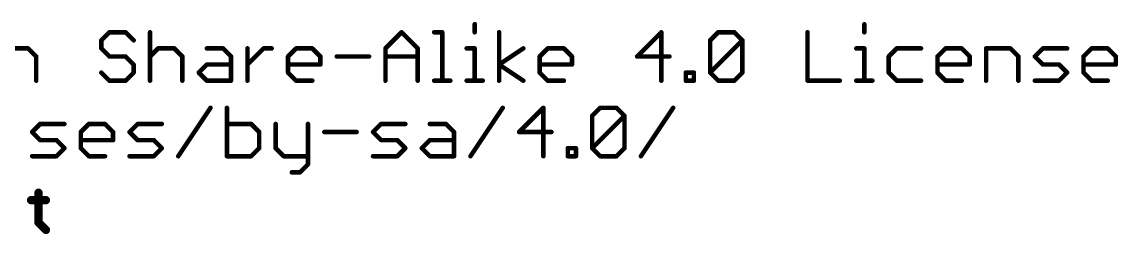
# Model space of a CAD drawing. Extents: x -40 to 67, y -21 to 32.
# Drawn here: x 30.13 to 66.97, y -20.83 to -13.7 of the extents above; entities that cross this region are included whole.
import ezdxf

# ---------------------------------------------------------------- set-up
doc = ezdxf.new("R2010")
doc.units = 0
doc.layers.add('51', color=53, linetype='CONTINUOUS')

msp = doc.modelspace()

# ---------------------------------------------------------------- linework, layer by layer
at = {"layer": '51'}
for points, const_width in [([(33.0688, -14.0448), (32.7977, -14.316)], 0.1524), ([(33.6111, -14.0448), (33.0688, -14.0448)], 0.1524), ([(33.8823, -14.316), (33.6111, -14.0448)], 0.1524), ([(34.4348, -14.0448), (34.4348, -15.6718)], 0.1524), ([(42.3477, -14.5871), (42.8901, -14.0448)], 0.1524), ([(42.8901, -14.0448), (43.4324, -14.5871)], 0.1524), ([(43.9849, -14.0448), (44.2561, -14.0448)], 0.1524), ([(44.2561, -14.0448), (44.2561, -15.6718)], 0.1524), ([(45.3475, -13.7736), (45.3475, -14.0448)], 0.1524), ([(46.1678, -15.6718), (46.1678, -14.0448)], 0.1524), ([(51.6199, -14.0448), (50.8064, -14.8583)], 0.1524), ([(51.6199, -15.6718), (51.6199, -14.0448)], 0.1524), ([(53.2621, -14.316), (53.5333, -14.0448)], 0.1524), ([(53.5333, -14.0448), (54.0756, -14.0448)], 0.1524), ([(54.0756, -14.0448), (54.3468, -14.316)], 0.1524), ([(56.5364, -14.0448), (56.5364, -15.6718)], 0.1524), ([(58.4447, -13.7736), (58.4447, -14.0448)], 0.1524), ([(32.7977, -14.316), (32.7977, -14.5871)], 0.1524), ([(53.2621, -15.4006), (53.2621, -14.316)], 0.1524), ([(53.2621, -15.4006), (54.3468, -14.316)], 0.1524), ([(54.3468, -14.316), (54.3468, -15.4006)], 0.1524), ([(29.5233, -14.5871), (30.3368, -14.5871)], 0.1524), ([(30.3368, -14.5871), (30.608, -14.8583)], 0.1524), ([(32.7977, -14.5871), (33.0688, -14.8583)], 0.1524), ([(34.4348, -14.8583), (34.706, -14.5871)], 0.1524), ([(34.706, -14.5871), (35.2483, -14.5871)], 0.1524), ([(35.2483, -14.5871), (35.5195, -14.8583)], 0.1524), ([(36.3431, -14.5871), (36.8855, -14.5871)], 0.1524), ([(36.8855, -14.5871), (37.1566, -14.8583)], 0.1524), ([(37.7091, -15.6718), (37.7091, -14.5871)], 0.1524), ([(37.7091, -15.1295), (38.2514, -14.5871)], 0.1524), ([(38.2514, -14.5871), (38.5226, -14.5871)], 0.1524), ([(39.0734, -14.8583), (39.3446, -14.5871)], 0.1524), ([(39.3446, -14.5871), (39.8869, -14.5871)], 0.1524), ([(39.8869, -14.5871), (40.1581, -14.8583)], 0.1524), ([(42.3477, -15.6718), (42.3477, -14.5871)], 0.1524), ([(43.4324, -14.5871), (43.4324, -15.6718)], 0.1524), ([(45.0763, -14.5871), (45.3475, -14.5871)], 0.1524), ([(45.3475, -14.5871), (45.3475, -15.6718)], 0.1524), ([(46.1678, -15.1295), (46.9813, -14.5871)], 0.1524), ([(47.5321, -14.8583), (47.8032, -14.5871)], 0.1524), ([(47.8032, -14.5871), (48.3456, -14.5871)], 0.1524), ([(48.3456, -14.5871), (48.6167, -14.8583)], 0.1524), ([(58.1736, -14.5871), (58.4447, -14.5871)], 0.1524), ([(58.4447, -14.5871), (58.4447, -15.6718)], 0.1524), ([(59.5362, -14.5871), (59.265, -14.8583)], 0.1524), ([(60.3497, -14.5871), (59.5362, -14.5871)], 0.1524), ([(60.9022, -14.8583), (61.1733, -14.5871)], 0.1524), ([(61.1733, -14.5871), (61.7157, -14.5871)], 0.1524), ([(61.7157, -14.5871), (61.9868, -14.8583)], 0.1524), ([(62.5393, -15.6718), (62.5393, -14.5871)], 0.1524), ([(62.5393, -14.5871), (63.3528, -14.5871)], 0.1524), ([(63.3528, -14.5871), (63.624, -14.8583)], 0.1524), ([(64.1765, -14.8583), (64.4476, -14.5871)], 0.1524), ([(64.4476, -14.5871), (65.2611, -14.5871)], 0.1524), ([(65.8136, -14.8583), (66.0848, -14.5871)], 0.1524), ([(66.0848, -14.5871), (66.6271, -14.5871)], 0.1524), ([(66.6271, -14.5871), (66.8983, -14.8583)], 0.1524), ([(30.608, -14.8583), (30.608, -15.6718)], 0.1524), ([(33.0688, -14.8583), (33.6111, -14.8583)], 0.1524), ([(33.6111, -14.8583), (33.8823, -15.1295)], 0.1524), ([(33.8823, -15.1295), (33.8823, -15.4006)], 0.1524), ([(35.5195, -14.8583), (35.5195, -15.6718)], 0.1524), ([(36.072, -15.4006), (36.3431, -15.1295)], 0.1524), ([(36.3431, -15.1295), (37.1566, -15.1295)], 0.1524), ([(37.1566, -14.8583), (37.1566, -15.6718)], 0.1524), ([(39.0734, -15.4006), (39.0734, -14.8583)], 0.1524), ([(40.1581, -15.1295), (39.0734, -15.1295)], 0.1524), ([(40.1581, -14.8583), (40.1581, -15.1295)], 0.1524), ([(40.7106, -14.8583), (41.7952, -14.8583)], 0.1524), ([(42.3477, -14.8583), (43.4324, -14.8583)], 0.1524), ([(46.9813, -15.6718), (46.1678, -15.1295)], 0.1524), ([(47.5321, -15.4006), (47.5321, -14.8583)], 0.1524), ([(48.6167, -15.1295), (47.5321, -15.1295)], 0.1524), ([(48.6167, -14.8583), (48.6167, -15.1295)], 0.1524), ([(50.8064, -14.8583), (51.891, -14.8583)], 0.1524), ([(59.265, -14.8583), (59.265, -15.4006)], 0.1524), ([(60.9022, -15.4006), (60.9022, -14.8583)], 0.1524), ([(61.9868, -15.1295), (60.9022, -15.1295)], 0.1524), ([(61.9868, -14.8583), (61.9868, -15.1295)], 0.1524), ([(63.624, -14.8583), (63.624, -15.6718)], 0.1524), ([(64.4476, -15.1295), (64.1765, -14.8583)], 0.1524), ([(64.99, -15.1295), (64.4476, -15.1295)], 0.1524), ([(65.2611, -15.4006), (64.99, -15.1295)], 0.1524), ([(65.8136, -15.4006), (65.8136, -14.8583)], 0.1524), ([(66.8983, -15.1295), (65.8136, -15.1295)], 0.1524), ([(66.8983, -14.8583), (66.8983, -15.1295)], 0.1524), ([(33.0688, -15.6718), (32.7977, -15.4006)], 0.1524), ([(33.8823, -15.4006), (33.6111, -15.6718)], 0.1524), ([(36.3431, -15.6718), (36.072, -15.4006)], 0.1524), ([(39.3446, -15.6718), (39.0734, -15.4006)], 0.1524), ([(47.8032, -15.6718), (47.5321, -15.4006)], 0.1524), ([(52.4435, -15.6718), (52.4435, -15.4006)], 0.1524), ([(52.4435, -15.4006), (52.7147, -15.4006)], 0.1524), ([(52.7147, -15.4006), (52.7147, -15.6718)], 0.1524), ([(53.5333, -15.6718), (53.2621, -15.4006)], 0.1524), ([(54.3468, -15.4006), (54.0756, -15.6718)], 0.1524), ([(59.265, -15.4006), (59.5362, -15.6718)], 0.1524), ([(61.1733, -15.6718), (60.9022, -15.4006)], 0.1524), ([(64.99, -15.6718), (65.2611, -15.4006)], 0.1524), ([(66.0848, -15.6718), (65.8136, -15.4006)], 0.1524), ([(33.6111, -15.6718), (33.0688, -15.6718)], 0.1524), ([(37.1566, -15.6718), (36.3431, -15.6718)], 0.1524), ([(39.8869, -15.6718), (39.3446, -15.6718)], 0.1524), ([(43.9849, -15.6718), (44.5272, -15.6718)], 0.1524), ([(45.0763, -15.6718), (45.6187, -15.6718)], 0.1524), ([(48.3456, -15.6718), (47.8032, -15.6718)], 0.1524), ([(52.7147, -15.6718), (52.4435, -15.6718)], 0.1524), ([(54.0756, -15.6718), (53.5333, -15.6718)], 0.1524), ([(56.5364, -15.6718), (57.6211, -15.6718)], 0.1524), ([(58.1736, -15.6718), (58.7159, -15.6718)], 0.1524), ([(59.5362, -15.6718), (60.3497, -15.6718)], 0.1524), ([(61.7157, -15.6718), (61.1733, -15.6718)], 0.1524), ([(64.1765, -15.6718), (64.99, -15.6718)], 0.1524), ([(66.6271, -15.6718), (66.0848, -15.6718)], 0.1524), ([(35.3818, -18.2118), (36.4665, -16.5848)], 0.1524), ([(37.019, -16.5848), (37.019, -18.2118)], 0.1524), ([(45.2047, -18.2118), (46.2894, -16.5848)], 0.1524), ([(47.6554, -16.5848), (46.8419, -17.3983)], 0.1524), ([(47.6554, -18.2118), (47.6554, -16.5848)], 0.1524), ([(49.2976, -16.856), (49.5688, -16.5848)], 0.1524), ([(49.5688, -16.5848), (50.1111, -16.5848)], 0.1524), ([(50.1111, -16.5848), (50.3823, -16.856)], 0.1524), ([(50.9348, -18.2118), (52.0194, -16.5848)], 0.1524), ([(49.2976, -17.9406), (49.2976, -16.856)], 0.1524), ([(49.2976, -17.9406), (50.3823, -16.856)], 0.1524), ([(50.3823, -16.856), (50.3823, -17.9406)], 0.1524), ([(30.4703, -17.3983), (30.7415, -17.1271)], 0.1524), ([(30.7415, -17.1271), (31.555, -17.1271)], 0.1524), ([(32.1075, -17.3983), (32.3786, -17.1271)], 0.1524), ([(32.3786, -17.1271), (32.921, -17.1271)], 0.1524), ([(32.921, -17.1271), (33.1921, -17.3983)], 0.1524), ([(33.7446, -17.3983), (34.0158, -17.1271)], 0.1524), ([(34.0158, -17.1271), (34.8293, -17.1271)], 0.1524), ([(37.8324, -17.1271), (37.019, -17.1271)], 0.1524), ([(38.1036, -17.3983), (37.8324, -17.1271)], 0.1524), ([(38.6561, -17.1271), (38.6561, -17.9406)], 0.1524), ([(39.7408, -17.1271), (39.7408, -18.483)], 0.1524), ([(41.9304, -17.3983), (42.2016, -17.1271)], 0.1524), ([(42.2016, -17.1271), (43.0151, -17.1271)], 0.1524), ([(43.8387, -17.1271), (44.3811, -17.1271)], 0.1524), ([(44.3811, -17.1271), (44.6522, -17.3983)], 0.1524), ([(30.7415, -17.6695), (30.4703, -17.3983)], 0.1524), ([(31.2838, -17.6695), (30.7415, -17.6695)], 0.1524), ([(31.555, -17.9406), (31.2838, -17.6695)], 0.1524), ([(32.1075, -17.9406), (32.1075, -17.3983)], 0.1524), ([(33.1921, -17.6695), (32.1075, -17.6695)], 0.1524), ([(33.1921, -17.3983), (33.1921, -17.6695)], 0.1524), ([(34.0158, -17.6695), (33.7446, -17.3983)], 0.1524), ([(34.5581, -17.6695), (34.0158, -17.6695)], 0.1524), ([(34.8293, -17.9406), (34.5581, -17.6695)], 0.1524), ([(38.1036, -17.9406), (38.1036, -17.3983)], 0.1524), ([(40.2933, -17.3983), (41.3779, -17.3983)], 0.1524), ([(42.2016, -17.6695), (41.9304, -17.3983)], 0.1524), ([(42.7439, -17.6695), (42.2016, -17.6695)], 0.1524), ([(43.0151, -17.9406), (42.7439, -17.6695)], 0.1524), ([(43.5676, -17.9406), (43.8387, -17.6695)], 0.1524), ([(43.8387, -17.6695), (44.6522, -17.6695)], 0.1524), ([(44.6522, -17.3983), (44.6522, -18.2118)], 0.1524), ([(46.8419, -17.3983), (47.9265, -17.3983)], 0.1524), ([(31.2838, -18.2118), (31.555, -17.9406)], 0.1524), ([(32.3786, -18.2118), (32.1075, -17.9406)], 0.1524), ([(34.5581, -18.2118), (34.8293, -17.9406)], 0.1524), ([(37.8324, -18.2118), (38.1036, -17.9406)], 0.1524), ([(38.6561, -17.9406), (38.9273, -18.2118)], 0.1524), ([(42.7439, -18.2118), (43.0151, -17.9406)], 0.1524), ([(43.8387, -18.2118), (43.5676, -17.9406)], 0.1524), ([(48.479, -18.2118), (48.479, -17.9406)], 0.1524), ([(48.479, -17.9406), (48.7502, -17.9406)], 0.1524), ([(48.7502, -17.9406), (48.7502, -18.2118)], 0.1524), ([(49.5688, -18.2118), (49.2976, -17.9406)], 0.1524), ([(50.3823, -17.9406), (50.1111, -18.2118)], 0.1524), ([(30.4703, -18.2118), (31.2838, -18.2118)], 0.1524), ([(32.921, -18.2118), (32.3786, -18.2118)], 0.1524), ([(33.7446, -18.2118), (34.5581, -18.2118)], 0.1524), ([(37.019, -18.2118), (37.8324, -18.2118)], 0.1524), ([(38.9273, -18.2118), (39.7408, -18.2118)], 0.1524), ([(39.7408, -18.483), (39.4696, -18.7541)], 0.1524), ([(41.9304, -18.2118), (42.7439, -18.2118)], 0.1524), ([(44.6522, -18.2118), (43.8387, -18.2118)], 0.1524), ([(48.7502, -18.2118), (48.479, -18.2118)], 0.1524), ([(50.1111, -18.2118), (49.5688, -18.2118)], 0.1524), ([(39.4696, -18.7541), (39.1984, -18.7541)], 0.1524), ([(30.6847, -19.4384), (30.6847, -20.4383)], 0.2794), ([(30.4347, -19.6884), (30.9347, -19.6884)], 0.2794), ([(30.6847, -20.4383), (30.9347, -20.6883)], 0.2794)]:
    msp.add_lwpolyline(points, dxfattribs=dict(at, const_width=const_width))
for points, const_width in [([(33.0688, -14.0067, 1), (33.0688, -14.0829)], 0.0762), ([(33.0958, -14.0718, 1), (33.0419, -14.0179)], 0.0762), ([(33.6381, -14.0179, 1), (33.5842, -14.0718)], 0.0762), ([(33.6111, -14.0829, 1), (33.6111, -14.0067)], 0.0762), ([(34.4729, -14.0448, 1), (34.3967, -14.0448)], 0.0762), ([(42.917, -14.0179, 1), (42.8631, -14.0718)], 0.0762), ([(42.917, -14.0718, 1), (42.8631, -14.0179)], 0.0762), ([(43.9849, -14.0067, 1), (43.9849, -14.0829)], 0.0762), ([(44.2942, -14.0448, 1), (44.218, -14.0448)], 0.0762), ([(44.2561, -14.0829, 1), (44.2561, -14.0067)], 0.0762), ([(45.3856, -13.7736, 1), (45.3094, -13.7736)], 0.0762), ([(46.2059, -14.0448, 1), (46.1297, -14.0448)], 0.0762), ([(51.658, -14.0448, 1), (51.5818, -14.0448)], 0.0762), ([(51.6468, -14.0718, 1), (51.5929, -14.0179)], 0.0762), ([(53.5333, -14.0067, 1), (53.5333, -14.0829)], 0.0762), ([(53.5602, -14.0718, 1), (53.5063, -14.0179)], 0.0762), ([(54.1025, -14.0179, 1), (54.0487, -14.0718)], 0.0762), ([(54.0756, -14.0829, 1), (54.0756, -14.0067)], 0.0762), ([(56.5745, -14.0448, 1), (56.4983, -14.0448)], 0.0762), ([(58.4828, -13.7736, 1), (58.4066, -13.7736)], 0.0762), ([(32.7707, -14.289, 1), (32.8246, -14.3429)], 0.0762), ([(32.8358, -14.316, 1), (32.7596, -14.316)], 0.0762), ([(33.8554, -14.3429, 1), (33.9093, -14.289)], 0.0762), ([(45.3094, -14.0448, 1), (45.3856, -14.0448)], 0.0762), ([(53.3002, -14.316, 1), (53.224, -14.316)], 0.0762), ([(53.2352, -14.289, 1), (53.289, -14.3429)], 0.0762), ([(54.3849, -14.316, 1), (54.3087, -14.316)], 0.0762), ([(54.3737, -14.3429, 1), (54.3198, -14.289)], 0.0762), ([(54.3198, -14.3429, 1), (54.3737, -14.289)], 0.0762), ([(58.4066, -14.0448, 1), (58.4828, -14.0448)], 0.0762), ([(30.3638, -14.5602, 1), (30.3099, -14.6141)], 0.0762), ([(30.3368, -14.6252, 1), (30.3368, -14.549)], 0.0762), ([(32.8246, -14.5602, 1), (32.7707, -14.6141)], 0.0762), ([(32.7596, -14.5871, 1), (32.8358, -14.5871)], 0.0762), ([(34.706, -14.549, 1), (34.706, -14.6252)], 0.0762), ([(34.7329, -14.6141, 1), (34.679, -14.5602)], 0.0762), ([(35.2752, -14.5602, 1), (35.2214, -14.6141)], 0.0762), ([(35.2483, -14.6252, 1), (35.2483, -14.549)], 0.0762), ([(36.3431, -14.549, 1), (36.3431, -14.6252)], 0.0762), ([(36.9124, -14.5602, 1), (36.8585, -14.6141)], 0.0762), ([(36.8855, -14.6252, 1), (36.8855, -14.549)], 0.0762), ([(37.7472, -14.5871, 1), (37.671, -14.5871)], 0.0762), ([(38.2514, -14.549, 1), (38.2514, -14.6252)], 0.0762), ([(38.2784, -14.6141, 1), (38.2245, -14.5602)], 0.0762), ([(38.5226, -14.6252, 1), (38.5226, -14.549)], 0.0762), ([(39.3446, -14.549, 1), (39.3446, -14.6252)], 0.0762), ([(39.3715, -14.6141, 1), (39.3176, -14.5602)], 0.0762), ([(39.9139, -14.5602, 1), (39.86, -14.6141)], 0.0762), ([(39.8869, -14.6252, 1), (39.8869, -14.549)], 0.0762), ([(42.3858, -14.5871, 1), (42.3096, -14.5871)], 0.0762), ([(42.3208, -14.5602, 1), (42.3747, -14.6141)], 0.0762), ([(43.4705, -14.5871, 1), (43.3943, -14.5871)], 0.0762), ([(43.4054, -14.6141, 1), (43.4593, -14.5602)], 0.0762), ([(45.0763, -14.549, 1), (45.0763, -14.6252)], 0.0762), ([(45.3856, -14.5871, 1), (45.3094, -14.5871)], 0.0762), ([(45.3475, -14.6252, 1), (45.3475, -14.549)], 0.0762), ([(47.0024, -14.6188, 1), (46.9601, -14.5554)], 0.0762), ([(47.8032, -14.549, 1), (47.8032, -14.6252)], 0.0762), ([(47.8302, -14.6141, 1), (47.7763, -14.5602)], 0.0762), ([(48.3725, -14.5602, 1), (48.3186, -14.6141)], 0.0762), ([(48.3456, -14.6252, 1), (48.3456, -14.549)], 0.0762), ([(58.1736, -14.549, 1), (58.1736, -14.6252)], 0.0762), ([(58.4828, -14.5871, 1), (58.4066, -14.5871)], 0.0762), ([(58.4447, -14.6252, 1), (58.4447, -14.549)], 0.0762), ([(59.5362, -14.549, 1), (59.5362, -14.6252)], 0.0762), ([(59.5631, -14.6141, 1), (59.5092, -14.5602)], 0.0762), ([(60.3497, -14.6252, 1), (60.3497, -14.549)], 0.0762), ([(61.1733, -14.549, 1), (61.1733, -14.6252)], 0.0762), ([(61.2003, -14.6141, 1), (61.1464, -14.5602)], 0.0762), ([(61.7426, -14.5602, 1), (61.6887, -14.6141)], 0.0762), ([(61.7157, -14.6252, 1), (61.7157, -14.549)], 0.0762), ([(62.5774, -14.5871, 1), (62.5012, -14.5871)], 0.0762), ([(62.5393, -14.549, 1), (62.5393, -14.6252)], 0.0762), ([(63.3798, -14.5602, 1), (63.3259, -14.6141)], 0.0762), ([(63.3528, -14.6252, 1), (63.3528, -14.549)], 0.0762), ([(64.4476, -14.549, 1), (64.4476, -14.6252)], 0.0762), ([(64.4746, -14.6141, 1), (64.4207, -14.5602)], 0.0762), ([(65.2611, -14.6252, 1), (65.2611, -14.549)], 0.0762), ([(66.0848, -14.549, 1), (66.0848, -14.6252)], 0.0762), ([(66.1117, -14.6141, 1), (66.0579, -14.5602)], 0.0762), ([(66.6541, -14.5602, 1), (66.6002, -14.6141)], 0.0762), ([(66.6271, -14.6252, 1), (66.6271, -14.549)], 0.0762), ([(30.6461, -14.8583, 1), (30.5699, -14.8583)], 0.0762), ([(30.5811, -14.8852, 1), (30.6349, -14.8314)], 0.0762), ([(33.0688, -14.8202, 1), (33.0688, -14.8964)], 0.0762), ([(33.0419, -14.8852, 1), (33.0958, -14.8314)], 0.0762), ([(33.6381, -14.8314, 1), (33.5842, -14.8852)], 0.0762), ([(33.6111, -14.8964, 1), (33.6111, -14.8202)], 0.0762), ([(33.9204, -15.1295, 1), (33.8442, -15.1295)], 0.0762), ([(33.8554, -15.1564, 1), (33.9093, -15.1025)], 0.0762), ([(34.4079, -14.8314, 1), (34.4618, -14.8852)], 0.0762), ([(35.5576, -14.8583, 1), (35.4814, -14.8583)], 0.0762), ([(35.4925, -14.8852, 1), (35.5464, -14.8314)], 0.0762), ([(36.3431, -15.0914, 1), (36.3431, -15.1676)], 0.0762), ([(36.3701, -15.1564, 1), (36.3162, -15.1025)], 0.0762), ([(37.1947, -14.8583, 1), (37.1185, -14.8583)], 0.0762), ([(37.1297, -14.8852, 1), (37.1836, -14.8314)], 0.0762), ([(37.1566, -15.1676, 1), (37.1566, -15.0914)], 0.0762), ([(37.6822, -15.1025, 1), (37.7361, -15.1564)], 0.0762), ([(39.1115, -14.8583, 1), (39.0353, -14.8583)], 0.0762), ([(39.0734, -15.0914, 1), (39.0734, -15.1676)], 0.0762), ([(39.0465, -14.8314, 1), (39.1004, -14.8852)], 0.0762), ([(40.1962, -14.8583, 1), (40.12, -14.8583)], 0.0762), ([(40.12, -15.1295, 1), (40.1962, -15.1295)], 0.0762), ([(40.1311, -14.8852, 1), (40.185, -14.8314)], 0.0762), ([(40.1581, -15.1676, 1), (40.1581, -15.0914)], 0.0762), ([(40.7106, -14.8202, 1), (40.7106, -14.8964)], 0.0762), ([(41.7952, -14.8964, 1), (41.7952, -14.8202)], 0.0762), ([(42.3477, -14.8202, 1), (42.3477, -14.8964)], 0.0762), ([(43.4324, -14.8964, 1), (43.4324, -14.8202)], 0.0762), ([(46.1889, -15.0978, 1), (46.1466, -15.1612)], 0.0762), ([(46.1466, -15.0978, 1), (46.1889, -15.1612)], 0.0762), ([(47.5702, -14.8583, 1), (47.494, -14.8583)], 0.0762), ([(47.5051, -14.8314, 1), (47.559, -14.8852)], 0.0762), ([(47.5321, -15.0914, 1), (47.5321, -15.1676)], 0.0762), ([(48.6548, -14.8583, 1), (48.5786, -14.8583)], 0.0762), ([(48.5786, -15.1295, 1), (48.6548, -15.1295)], 0.0762), ([(48.5898, -14.8852, 1), (48.6437, -14.8314)], 0.0762), ([(48.6167, -15.1676, 1), (48.6167, -15.0914)], 0.0762), ([(50.8064, -14.8202, 1), (50.8064, -14.8964)], 0.0762), ([(50.7794, -14.8314, 1), (50.8333, -14.8852)], 0.0762), ([(51.891, -14.8964, 1), (51.891, -14.8202)], 0.0762), ([(59.3031, -14.8583, 1), (59.2269, -14.8583)], 0.0762), ([(59.2381, -14.8314, 1), (59.292, -14.8852)], 0.0762), ([(60.9403, -14.8583, 1), (60.8641, -14.8583)], 0.0762), ([(60.8752, -14.8314, 1), (60.9291, -14.8852)], 0.0762), ([(60.9022, -15.0914, 1), (60.9022, -15.1676)], 0.0762), ([(62.0249, -14.8583, 1), (61.9487, -14.8583)], 0.0762), ([(61.9487, -15.1295, 1), (62.0249, -15.1295)], 0.0762), ([(61.9599, -14.8852, 1), (62.0138, -14.8314)], 0.0762), ([(61.9868, -15.1676, 1), (61.9868, -15.0914)], 0.0762), ([(63.6621, -14.8583, 1), (63.5859, -14.8583)], 0.0762), ([(63.597, -14.8852, 1), (63.6509, -14.8314)], 0.0762), ([(64.2034, -14.8314, 1), (64.1495, -14.8852)], 0.0762), ([(64.1495, -14.8314, 1), (64.2034, -14.8852)], 0.0762), ([(64.4476, -15.0914, 1), (64.4476, -15.1676)], 0.0762), ([(64.4207, -15.1564, 1), (64.4746, -15.1025)], 0.0762), ([(65.0169, -15.1025, 1), (64.963, -15.1564)], 0.0762), ([(64.99, -15.1676, 1), (64.99, -15.0914)], 0.0762), ([(65.8517, -14.8583, 1), (65.7755, -14.8583)], 0.0762), ([(65.8136, -15.0914, 1), (65.8136, -15.1676)], 0.0762), ([(65.7867, -14.8314, 1), (65.8406, -14.8852)], 0.0762), ([(66.9364, -14.8583, 1), (66.8602, -14.8583)], 0.0762), ([(66.8602, -15.1295, 1), (66.9364, -15.1295)], 0.0762), ([(66.8714, -14.8852, 1), (66.9252, -14.8314)], 0.0762), ([(66.8983, -15.1676, 1), (66.8983, -15.0914)], 0.0762), ([(32.8246, -15.3737, 1), (32.7707, -15.4276)], 0.0762), ([(33.8442, -15.4006, 1), (33.9204, -15.4006)], 0.0762), ([(33.9093, -15.4276, 1), (33.8554, -15.3737)], 0.0762), ([(36.0989, -15.3737, 1), (36.045, -15.4276)], 0.0762), ([(36.045, -15.3737, 1), (36.0989, -15.4276)], 0.0762), ([(39.1004, -15.3737, 1), (39.0465, -15.4276)], 0.0762), ([(39.0353, -15.4006, 1), (39.1115, -15.4006)], 0.0762), ([(47.559, -15.3737, 1), (47.5051, -15.4276)], 0.0762), ([(47.494, -15.4006, 1), (47.5702, -15.4006)], 0.0762), ([(52.4816, -15.4006, 1), (52.4054, -15.4006)], 0.0762), ([(52.4435, -15.3625, 1), (52.4435, -15.4387)], 0.0762), ([(52.7528, -15.4006, 1), (52.6766, -15.4006)], 0.0762), ([(52.7147, -15.4387, 1), (52.7147, -15.3625)], 0.0762), ([(53.289, -15.3737, 1), (53.2352, -15.4276)], 0.0762), ([(53.2352, -15.3737, 1), (53.289, -15.4276)], 0.0762), ([(53.224, -15.4006, 1), (53.3002, -15.4006)], 0.0762), ([(54.3087, -15.4006, 1), (54.3849, -15.4006)], 0.0762), ([(54.3737, -15.4276, 1), (54.3198, -15.3737)], 0.0762), ([(59.292, -15.3737, 1), (59.2381, -15.4276)], 0.0762), ([(59.2269, -15.4006, 1), (59.3031, -15.4006)], 0.0762), ([(60.9291, -15.3737, 1), (60.8752, -15.4276)], 0.0762), ([(60.8641, -15.4006, 1), (60.9403, -15.4006)], 0.0762), ([(65.2881, -15.4276, 1), (65.2342, -15.3737)], 0.0762), ([(65.2342, -15.4276, 1), (65.2881, -15.3737)], 0.0762), ([(65.8406, -15.3737, 1), (65.7867, -15.4276)], 0.0762), ([(65.7755, -15.4006, 1), (65.8517, -15.4006)], 0.0762), ([(30.5699, -15.6718, 1), (30.6461, -15.6718)], 0.0762), ([(33.0688, -15.6337, 1), (33.0688, -15.7099)], 0.0762), ([(33.0419, -15.6987, 1), (33.0958, -15.6449)], 0.0762), ([(33.5842, -15.6449, 1), (33.6381, -15.6987)], 0.0762), ([(33.6111, -15.7099, 1), (33.6111, -15.6337)], 0.0762), ([(34.3967, -15.6718, 1), (34.4729, -15.6718)], 0.0762), ([(35.4814, -15.6718, 1), (35.5576, -15.6718)], 0.0762), ([(36.3431, -15.6337, 1), (36.3431, -15.7099)], 0.0762), ([(36.3162, -15.6987, 1), (36.3701, -15.6449)], 0.0762), ([(37.1185, -15.6718, 1), (37.1947, -15.6718)], 0.0762), ([(37.1566, -15.7099, 1), (37.1566, -15.6337)], 0.0762), ([(37.671, -15.6718, 1), (37.7472, -15.6718)], 0.0762), ([(39.3446, -15.6337, 1), (39.3446, -15.7099)], 0.0762), ([(39.3176, -15.6987, 1), (39.3715, -15.6449)], 0.0762), ([(39.8869, -15.7099, 1), (39.8869, -15.6337)], 0.0762), ([(42.3096, -15.6718, 1), (42.3858, -15.6718)], 0.0762), ([(43.3943, -15.6718, 1), (43.4705, -15.6718)], 0.0762), ([(43.9849, -15.6337, 1), (43.9849, -15.7099)], 0.0762), ([(44.218, -15.6718, 1), (44.2942, -15.6718)], 0.0762), ([(44.5272, -15.7099, 1), (44.5272, -15.6337)], 0.0762), ([(45.0763, -15.6337, 1), (45.0763, -15.7099)], 0.0762), ([(45.3094, -15.6718, 1), (45.3856, -15.6718)], 0.0762), ([(45.6187, -15.7099, 1), (45.6187, -15.6337)], 0.0762), ([(46.1297, -15.6718, 1), (46.2059, -15.6718)], 0.0762), ([(46.9601, -15.7035, 1), (47.0024, -15.6401)], 0.0762), ([(47.8032, -15.6337, 1), (47.8032, -15.7099)], 0.0762), ([(47.7763, -15.6987, 1), (47.8302, -15.6449)], 0.0762), ([(48.3456, -15.7099, 1), (48.3456, -15.6337)], 0.0762), ([(51.5818, -15.6718, 1), (51.658, -15.6718)], 0.0762), ([(52.4435, -15.6337, 1), (52.4435, -15.7099)], 0.0762), ([(52.4054, -15.6718, 1), (52.4816, -15.6718)], 0.0762), ([(52.6766, -15.6718, 1), (52.7528, -15.6718)], 0.0762), ([(52.7147, -15.7099, 1), (52.7147, -15.6337)], 0.0762), ([(53.5333, -15.6337, 1), (53.5333, -15.7099)], 0.0762), ([(53.5063, -15.6987, 1), (53.5602, -15.6449)], 0.0762), ([(54.0487, -15.6449, 1), (54.1025, -15.6987)], 0.0762), ([(54.0756, -15.7099, 1), (54.0756, -15.6337)], 0.0762), ([(56.5364, -15.6337, 1), (56.5364, -15.7099)], 0.0762), ([(56.4983, -15.6718, 1), (56.5745, -15.6718)], 0.0762), ([(57.6211, -15.7099, 1), (57.6211, -15.6337)], 0.0762), ([(58.1736, -15.6337, 1), (58.1736, -15.7099)], 0.0762), ([(58.4066, -15.6718, 1), (58.4828, -15.6718)], 0.0762), ([(58.7159, -15.7099, 1), (58.7159, -15.6337)], 0.0762), ([(59.5362, -15.6337, 1), (59.5362, -15.7099)], 0.0762), ([(59.5092, -15.6987, 1), (59.5631, -15.6449)], 0.0762), ([(60.3497, -15.7099, 1), (60.3497, -15.6337)], 0.0762), ([(61.1733, -15.6337, 1), (61.1733, -15.7099)], 0.0762), ([(61.1464, -15.6987, 1), (61.2003, -15.6449)], 0.0762), ([(61.7157, -15.7099, 1), (61.7157, -15.6337)], 0.0762), ([(62.5012, -15.6718, 1), (62.5774, -15.6718)], 0.0762), ([(63.5859, -15.6718, 1), (63.6621, -15.6718)], 0.0762), ([(64.1765, -15.6337, 1), (64.1765, -15.7099)], 0.0762), ([(64.963, -15.6449, 1), (65.0169, -15.6987)], 0.0762), ([(64.99, -15.7099, 1), (64.99, -15.6337)], 0.0762), ([(66.0848, -15.6337, 1), (66.0848, -15.7099)], 0.0762), ([(66.0579, -15.6987, 1), (66.1117, -15.6449)], 0.0762), ([(66.6271, -15.7099, 1), (66.6271, -15.6337)], 0.0762), ([(36.4982, -16.6059, 1), (36.4348, -16.5637)], 0.0762), ([(37.0571, -16.5848, 1), (36.9809, -16.5848)], 0.0762), ([(46.3211, -16.6059, 1), (46.2577, -16.5637)], 0.0762), ([(47.6935, -16.5848, 1), (47.6173, -16.5848)], 0.0762), ([(47.6823, -16.6118, 1), (47.6284, -16.5579)], 0.0762), ([(49.5688, -16.5467, 1), (49.5688, -16.6229)], 0.0762), ([(49.5957, -16.6118, 1), (49.5418, -16.5579)], 0.0762), ([(50.1381, -16.5579, 1), (50.0842, -16.6118)], 0.0762), ([(50.1111, -16.6229, 1), (50.1111, -16.5467)], 0.0762), ([(52.0511, -16.6059, 1), (51.9877, -16.5637)], 0.0762), ([(49.3357, -16.856, 1), (49.2595, -16.856)], 0.0762), ([(49.2707, -16.829, 1), (49.3246, -16.8829)], 0.0762), ([(50.4204, -16.856, 1), (50.3442, -16.856)], 0.0762), ([(50.4092, -16.8829, 1), (50.3553, -16.829)], 0.0762), ([(50.3553, -16.8829, 1), (50.4092, -16.829)], 0.0762), ([(30.7415, -17.089, 1), (30.7415, -17.1652)], 0.0762), ([(30.7684, -17.1541, 1), (30.7145, -17.1002)], 0.0762), ([(31.555, -17.1652, 1), (31.555, -17.089)], 0.0762), ([(32.3786, -17.089, 1), (32.3786, -17.1652)], 0.0762), ([(32.4056, -17.1541, 1), (32.3517, -17.1002)], 0.0762), ([(32.9479, -17.1002, 1), (32.894, -17.1541)], 0.0762), ([(32.921, -17.1652, 1), (32.921, -17.089)], 0.0762), ([(34.0158, -17.089, 1), (34.0158, -17.1652)], 0.0762), ([(34.0427, -17.1541, 1), (33.9889, -17.1002)], 0.0762), ([(34.8293, -17.1652, 1), (34.8293, -17.089)], 0.0762), ([(37.019, -17.089, 1), (37.019, -17.1652)], 0.0762), ([(37.8594, -17.1002, 1), (37.8055, -17.1541)], 0.0762), ([(37.8324, -17.1652, 1), (37.8324, -17.089)], 0.0762), ([(38.6942, -17.1271, 1), (38.618, -17.1271)], 0.0762), ([(39.7789, -17.1271, 1), (39.7027, -17.1271)], 0.0762), ([(42.2016, -17.089, 1), (42.2016, -17.1652)], 0.0762), ([(42.2285, -17.1541, 1), (42.1746, -17.1002)], 0.0762), ([(43.0151, -17.1652, 1), (43.0151, -17.089)], 0.0762), ([(43.8387, -17.089, 1), (43.8387, -17.1652)], 0.0762), ([(44.408, -17.1002, 1), (44.3541, -17.1541)], 0.0762), ([(44.3811, -17.1652, 1), (44.3811, -17.089)], 0.0762), ([(30.4973, -17.3714, 1), (30.4434, -17.4252)], 0.0762), ([(30.4434, -17.3714, 1), (30.4973, -17.4252)], 0.0762), ([(30.7415, -17.6314, 1), (30.7415, -17.7076)], 0.0762), ([(30.7145, -17.6964, 1), (30.7684, -17.6425)], 0.0762), ([(31.3108, -17.6425, 1), (31.2569, -17.6964)], 0.0762), ([(31.2838, -17.7076, 1), (31.2838, -17.6314)], 0.0762), ([(32.1456, -17.3983, 1), (32.0694, -17.3983)], 0.0762), ([(32.0805, -17.3714, 1), (32.1344, -17.4252)], 0.0762), ([(32.1075, -17.6314, 1), (32.1075, -17.7076)], 0.0762), ([(33.2302, -17.3983, 1), (33.154, -17.3983)], 0.0762), ([(33.154, -17.6695, 1), (33.2302, -17.6695)], 0.0762), ([(33.1652, -17.4252, 1), (33.2191, -17.3714)], 0.0762), ([(33.1921, -17.7076, 1), (33.1921, -17.6314)], 0.0762), ([(33.7716, -17.3714, 1), (33.7177, -17.4252)], 0.0762), ([(33.7177, -17.3714, 1), (33.7716, -17.4252)], 0.0762), ([(34.0158, -17.6314, 1), (34.0158, -17.7076)], 0.0762), ([(33.9889, -17.6964, 1), (34.0427, -17.6425)], 0.0762), ([(34.5851, -17.6425, 1), (34.5312, -17.6964)], 0.0762), ([(34.5581, -17.7076, 1), (34.5581, -17.6314)], 0.0762), ([(38.1417, -17.3983, 1), (38.0655, -17.3983)], 0.0762), ([(38.0767, -17.4252, 1), (38.1306, -17.3714)], 0.0762), ([(40.2933, -17.3602, 1), (40.2933, -17.4364)], 0.0762), ([(41.3779, -17.4364, 1), (41.3779, -17.3602)], 0.0762), ([(41.9574, -17.3714, 1), (41.9035, -17.4252)], 0.0762), ([(41.9035, -17.3714, 1), (41.9574, -17.4252)], 0.0762), ([(42.2016, -17.6314, 1), (42.2016, -17.7076)], 0.0762), ([(42.1746, -17.6964, 1), (42.2285, -17.6425)], 0.0762), ([(42.7709, -17.6425, 1), (42.717, -17.6964)], 0.0762), ([(42.7439, -17.7076, 1), (42.7439, -17.6314)], 0.0762), ([(43.8387, -17.6314, 1), (43.8387, -17.7076)], 0.0762), ([(43.8657, -17.6964, 1), (43.8118, -17.6425)], 0.0762), ([(44.6903, -17.3983, 1), (44.6141, -17.3983)], 0.0762), ([(44.6253, -17.4252, 1), (44.6792, -17.3714)], 0.0762), ([(44.6522, -17.7076, 1), (44.6522, -17.6314)], 0.0762), ([(46.8419, -17.3602, 1), (46.8419, -17.4364)], 0.0762), ([(46.8149, -17.3714, 1), (46.8688, -17.4252)], 0.0762), ([(47.9265, -17.4364, 1), (47.9265, -17.3602)], 0.0762), ([(31.5819, -17.9676, 1), (31.528, -17.9137)], 0.0762), ([(31.528, -17.9676, 1), (31.5819, -17.9137)], 0.0762), ([(32.1344, -17.9137, 1), (32.0805, -17.9676)], 0.0762), ([(32.0694, -17.9406, 1), (32.1456, -17.9406)], 0.0762), ([(34.8562, -17.9676, 1), (34.8024, -17.9137)], 0.0762), ([(34.8024, -17.9676, 1), (34.8562, -17.9137)], 0.0762), ([(38.0655, -17.9406, 1), (38.1417, -17.9406)], 0.0762), ([(38.1305, -17.9676, 1), (38.0767, -17.9137)], 0.0762), ([(38.683, -17.9137, 1), (38.6292, -17.9676)], 0.0762), ([(38.618, -17.9406, 1), (38.6942, -17.9406)], 0.0762), ([(43.042, -17.9676, 1), (42.9881, -17.9137)], 0.0762), ([(42.9881, -17.9676, 1), (43.042, -17.9137)], 0.0762), ([(43.5945, -17.9137, 1), (43.5406, -17.9676)], 0.0762), ([(43.5406, -17.9137, 1), (43.5945, -17.9676)], 0.0762), ([(48.5171, -17.9406, 1), (48.4409, -17.9406)], 0.0762), ([(48.479, -17.9025, 1), (48.479, -17.9787)], 0.0762), ([(48.7883, -17.9406, 1), (48.7121, -17.9406)], 0.0762), ([(48.7502, -17.9787, 1), (48.7502, -17.9025)], 0.0762), ([(49.3246, -17.9137, 1), (49.2707, -17.9676)], 0.0762), ([(49.2707, -17.9137, 1), (49.3246, -17.9676)], 0.0762), ([(49.2595, -17.9406, 1), (49.3357, -17.9406)], 0.0762), ([(50.3442, -17.9406, 1), (50.4204, -17.9406)], 0.0762), ([(50.4092, -17.9676, 1), (50.3553, -17.9137)], 0.0762), ([(30.4703, -18.1737, 1), (30.4703, -18.2499)], 0.0762), ([(31.2569, -18.1849, 1), (31.3108, -18.2387)], 0.0762), ([(31.2838, -18.2499, 1), (31.2838, -18.1737)], 0.0762), ([(32.3786, -18.1737, 1), (32.3786, -18.2499)], 0.0762), ([(32.3517, -18.2387, 1), (32.4056, -18.1849)], 0.0762), ([(32.921, -18.2499, 1), (32.921, -18.1737)], 0.0762), ([(33.7446, -18.1737, 1), (33.7446, -18.2499)], 0.0762), ([(34.5312, -18.1849, 1), (34.5851, -18.2387)], 0.0762), ([(34.5581, -18.2499, 1), (34.5581, -18.1737)], 0.0762), ([(35.3501, -18.1907, 1), (35.4135, -18.2329)], 0.0762), ([(37.019, -18.1737, 1), (37.019, -18.2499)], 0.0762), ([(36.9809, -18.2118, 1), (37.0571, -18.2118)], 0.0762), ([(37.8055, -18.1849, 1), (37.8594, -18.2387)], 0.0762), ([(37.8324, -18.2499, 1), (37.8324, -18.1737)], 0.0762), ([(38.9273, -18.1737, 1), (38.9273, -18.2499)], 0.0762), ([(38.9003, -18.2387, 1), (38.9542, -18.1849)], 0.0762), ([(39.7677, -18.5099, 1), (39.7138, -18.456)], 0.0762), ([(39.7408, -18.2499, 1), (39.7408, -18.1737)], 0.0762), ([(41.9304, -18.1737, 1), (41.9304, -18.2499)], 0.0762), ([(42.717, -18.1849, 1), (42.7709, -18.2387)], 0.0762), ([(42.7439, -18.2499, 1), (42.7439, -18.1737)], 0.0762), ([(43.8387, -18.1737, 1), (43.8387, -18.2499)], 0.0762), ([(43.8118, -18.2387, 1), (43.8657, -18.1849)], 0.0762), ([(44.6141, -18.2118, 1), (44.6903, -18.2118)], 0.0762), ([(44.6522, -18.2499, 1), (44.6522, -18.1737)], 0.0762), ([(45.173, -18.1907, 1), (45.2364, -18.2329)], 0.0762), ([(47.6173, -18.2118, 1), (47.6935, -18.2118)], 0.0762), ([(48.479, -18.1737, 1), (48.479, -18.2499)], 0.0762), ([(48.4409, -18.2118, 1), (48.5171, -18.2118)], 0.0762), ([(48.7121, -18.2118, 1), (48.7883, -18.2118)], 0.0762), ([(48.7502, -18.2499, 1), (48.7502, -18.1737)], 0.0762), ([(49.5688, -18.1737, 1), (49.5688, -18.2499)], 0.0762), ([(49.5418, -18.2387, 1), (49.5957, -18.1849)], 0.0762), ([(50.0842, -18.1849, 1), (50.1381, -18.2387)], 0.0762), ([(50.1111, -18.2499, 1), (50.1111, -18.1737)], 0.0762), ([(50.9031, -18.1907, 1), (50.9665, -18.2329)], 0.0762), ([(39.1984, -18.716, 1), (39.1984, -18.7922)], 0.0762), ([(39.4427, -18.7272, 1), (39.4965, -18.7811)], 0.0762), ([(39.4696, -18.7922, 1), (39.4696, -18.716)], 0.0762), ([(39.7027, -18.483, 1), (39.7789, -18.483)], 0.0762), ([(30.7545, -19.4384, 1), (30.6148, -19.4384)], 0.1397), ([(30.4347, -19.6185, 1), (30.4347, -19.7582)], 0.1397), ([(30.9347, -19.7582, 1), (30.9347, -19.6185)], 0.1397), ([(30.6148, -20.4383, 1), (30.7545, -20.4383)], 0.1397), ([(30.7341, -20.3889, 1), (30.6353, -20.4877)], 0.1397), ([(30.8853, -20.7377, 1), (30.9841, -20.6389)], 0.1397)]:
    msp.add_lwpolyline(points, format="xyb", dxfattribs=dict(at, const_width=const_width))

doc.saveas('drawing.dxf')
